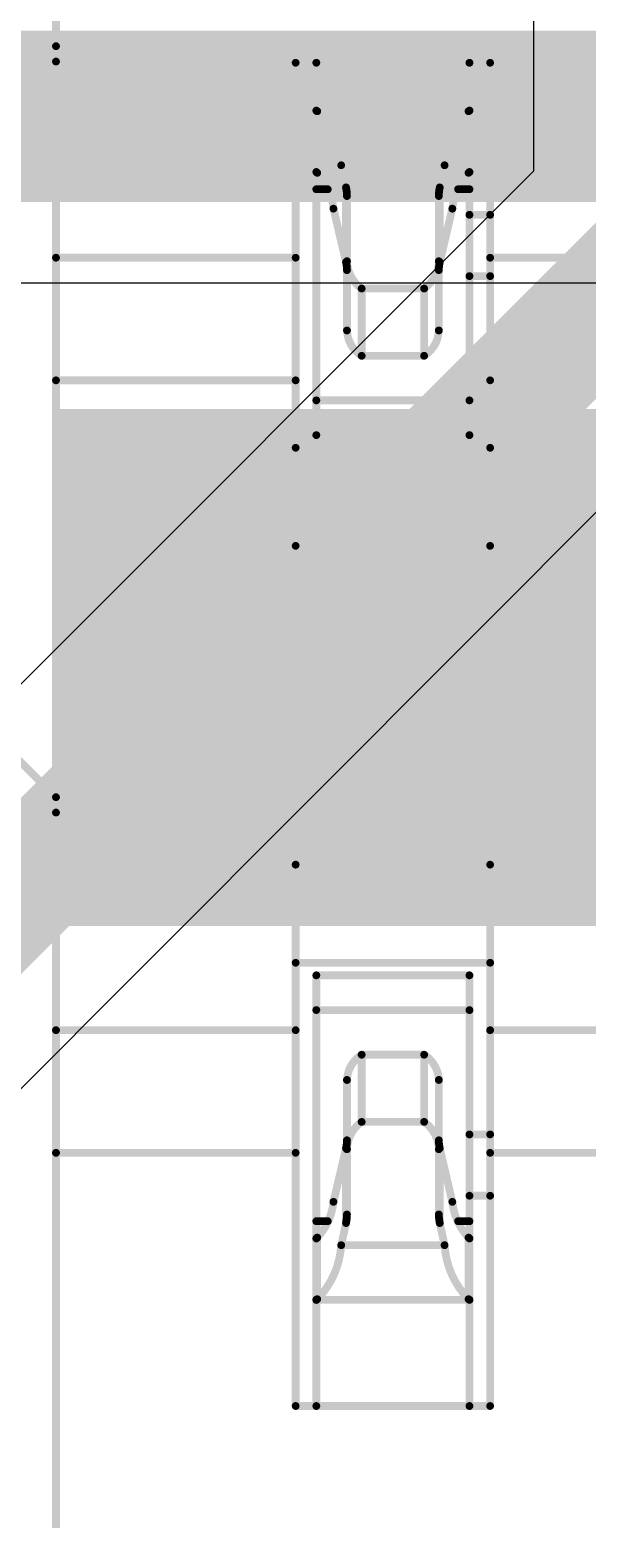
# Model space of a CAD drawing. Header units: inches. Extents: x -6 to 5433, y -4 to 5447.
# Drawn here: x 5.447 to 6.357, y 27.467 to 29.897 of the extents above; entities that cross this region are included whole.
import ezdxf

# ---------------------------------------------------------------- set-up
doc = ezdxf.new("R2010")
doc.units = ezdxf.units.IN
for name, color, linetype in [('Bottom Layer', 5, 'Continuous'), ('Mechanical 4', 56, 'Continuous'), ('Power', 76, 'Continuous'), ('Top Layer', 1, 'Continuous'), ('Top Paste', 8, 'Continuous'), ('Top Solder', 216, 'Continuous')]:
    doc.layers.add(name, color=color, linetype=linetype)

msp = doc.modelspace()

# ---------------------------------------------------------------- hatches: boundary and pattern name
at = {"layer": 'Top Layer'}
msp.add_hatch(color=1, dxfattribs=at).paths.add_polyline_path([(8.1356, 28.5367), (5.5956, 28.5367), (5.5956, 29.1767), (8.1356, 29.1767)])
at = {"layer": 'Top Paste'}
msp.add_hatch(color=8, dxfattribs=at).paths.add_polyline_path([(8.1356, 28.5367), (5.5956, 28.5367), (5.5956, 29.1767), (8.1356, 29.1767)])
at = {"layer": 'Top Solder'}
msp.add_hatch(color=216, dxfattribs=at).paths.add_polyline_path([(8.2372, 28.4351), (5.494, 28.4351), (5.494, 29.2783), (8.2372, 29.2783)])

# ---------------------------------------------------------------- linework, layer by layer
at = {"layer": 'Bottom Layer'}
msp.add_line((4.825, 29.4837), (14.1753, 29.4837), dxfattribs=at)
msp.add_lwpolyline([(4.5545, 29.7556, 0.2794, 0.2794, 0), (14.288, 29.7556, 0.2794, 0.2794, 0)], format="xyseb", dxfattribs=at)
at = {"layer": 'Mechanical 4'}
for points in [[(5.4899, 28.0649, 0.0127, 0.0127, 0), (5.4899, 30.6699, 0.0127, 0.0127, 0)], [(4.5999, 29.8699, 0.0127, 0.0127, 0), (5.4899, 29.8699, 0.0127, 0.0127, 0)], [(5.1793, 29.5343, 0.0127, 0.0127, 0), (5.4899, 29.8449, 0.0127, 0.0127, 0)], [(5.8812, 29.8429, 0.0127, 0.0127, 0), (6.1987, 29.8429, 0.0127, 0.0127, 0)], [(5.8812, 29.0549, 0.0127, 0.0127, 0), (5.8812, 29.8429, 0.0127, 0.0127, 0)], [(5.9149, 29.2355, 0.0127, 0.0127, 0), (5.9149, 29.8429, 0.0127, 0.0127, 0)], [(6.1649, 29.2355, 0.0127, 0.0127, 0), (6.1649, 29.8429, 0.0127, 0.0127, 0)], [(6.1987, 29.0549, 0.0127, 0.0127, 0), (6.1987, 29.8429, 0.0127, 0.0127, 0)], [(5.9149, 29.7649, 0.0127, 0.0127, 0), (6.1649, 29.7649, 0.0127, 0.0127, 0)], [(5.915, 29.7646, 0.0127, 0.0127, -0.032605), (5.9149, 29.7647, 0.0127, 0.0127, 0)], [(5.9151, 29.7645, 0.0127, 0.0127, -0.028288), (5.915, 29.7646, 0.0127, 0.0127, 0)], [(5.9152, 29.7645, 0.0127, 0.0127, -0.026751), (5.9151, 29.7645, 0.0127, 0.0127, 0)], [(5.9153, 29.7644, 0.0127, 0.0127, -0.021994), (5.9152, 29.7645, 0.0127, 0.0127, 0)], [(5.9155, 29.7643, 0.0127, 0.0127, -0.016687), (5.9153, 29.7644, 0.0127, 0.0127, 0)], [(5.9157, 29.7642, 0.0127, 0.0127, -0.009376), (5.9155, 29.7643, 0.0127, 0.0127, 0)], [(5.9159, 29.7641, 0.0127, 0.0127, -0.005205), (5.9157, 29.7642, 0.0127, 0.0127, 0)], [(5.9159, 29.7641, 0.0127, 0.0127, 0), (5.9162, 29.7639, 0.0127, 0.0127, 0)], [(5.9162, 29.7639, 0.0127, 0.0127, 0), (5.9164, 29.7638, 0.0127, 0.0127, 0)], [(5.9164, 29.6634, 0.0127, 0.0127, 0), (5.9164, 29.7638, 0.0127, 0.0127, 0)], [(5.9164, 29.7638, 0.0127, 0.0127, -0.179894), (5.9555, 29.6757, 0.0127, 0.0127, 0)], [(6.1243, 29.6757, 0.0127, 0.0127, -0.179894), (6.1634, 29.7638, 0.0127, 0.0127, 0)], [(6.1634, 29.7638, 0.0127, 0.0127, 0), (6.1639, 29.7641, 0.0127, 0.0127, 0)], [(6.1634, 29.6634, 0.0127, 0.0127, 0), (6.1634, 29.7638, 0.0127, 0.0127, 0)], [(6.1639, 29.7641, 0.0127, 0.0127, 0), (6.1641, 29.7642, 0.0127, 0.0127, 0)], [(6.1643, 29.7643, 0.0127, 0.0127, -0.00707), (6.1641, 29.7642, 0.0127, 0.0127, 0)], [(6.1645, 29.7644, 0.0127, 0.0127, -0.012209), (6.1643, 29.7643, 0.0127, 0.0127, 0)], [(6.1647, 29.7645, 0.0127, 0.0127, -0.02262), (6.1645, 29.7644, 0.0127, 0.0127, 0)], [(6.1648, 29.7645, 0.0127, 0.0127, -0.031881), (6.1647, 29.7645, 0.0127, 0.0127, 0)], [(6.1648, 29.7646, 0.0127, 0.0127, -0.037446), (6.1648, 29.7645, 0.0127, 0.0127, 0)], [(6.1649, 29.7647, 0.0127, 0.0127, -0.013234), (6.1649, 29.7647, 0.0127, 0.0127, 0)], [(6.1649, 29.7647, 0.0127, 0.0127, -0.032689), (6.1648, 29.7646, 0.0127, 0.0127, 0)], [(5.915, 29.6645, 0.0127, 0.0127, -0.028597), (5.9149, 29.6647, 0.0127, 0.0127, 0)], [(5.9152, 29.6643, 0.0127, 0.0127, -0.054321), (5.915, 29.6645, 0.0127, 0.0127, 0)], [(5.9153, 29.6642, 0.0127, 0.0127, -0.023386), (5.9152, 29.6643, 0.0127, 0.0127, 0)], [(5.9155, 29.6641, 0.0127, 0.0127, -0.018562), (5.9153, 29.6642, 0.0127, 0.0127, 0)], [(5.9157, 29.6639, 0.0127, 0.0127, -0.010737), (5.9155, 29.6641, 0.0127, 0.0127, 0)], [(5.9159, 29.6638, 0.0127, 0.0127, -0.006055), (5.9157, 29.6639, 0.0127, 0.0127, 0)], [(5.9159, 29.6638, 0.0127, 0.0127, 0), (5.9162, 29.6636, 0.0127, 0.0127, 0)], [(5.9162, 29.6636, 0.0127, 0.0127, 0), (5.9164, 29.6634, 0.0127, 0.0127, 0)], [(5.9164, 29.6634, 0.0127, 0.0127, -0.162591), (5.9429, 29.6049, 0.0127, 0.0127, 0)], [(5.9555, 29.6757, 0.0127, 0.0127, 0), (6.1243, 29.6757, 0.0127, 0.0127, 0)], [(5.9555, 29.6757, 0.0127, 0.0127, 0), (5.9634, 29.6396, 0.0127, 0.0127, 0)], [(6.1164, 29.6396, 0.0127, 0.0127, 0), (6.1243, 29.6757, 0.0127, 0.0127, 0)], [(6.1369, 29.6049, 0.0127, 0.0127, -0.162591), (6.1634, 29.6634, 0.0127, 0.0127, 0)], [(6.1634, 29.6634, 0.0127, 0.0127, 0), (6.1639, 29.6638, 0.0127, 0.0127, 0)], [(6.1641, 29.6639, 0.0127, 0.0127, -0.004821), (6.1639, 29.6638, 0.0127, 0.0127, 0)], [(6.1643, 29.664, 0.0127, 0.0127, -0.00812), (6.1641, 29.6639, 0.0127, 0.0127, 0)], [(6.1645, 29.6642, 0.0127, 0.0127, -0.013729), (6.1643, 29.664, 0.0127, 0.0127, 0)], [(6.1647, 29.6643, 0.0127, 0.0127, -0.024462), (6.1645, 29.6642, 0.0127, 0.0127, 0)], [(6.1648, 29.6644, 0.0127, 0.0127, -0.032319), (6.1647, 29.6643, 0.0127, 0.0127, 0)], [(6.1648, 29.6645, 0.0127, 0.0127, -0.035041), (6.1648, 29.6644, 0.0127, 0.0127, 0)], [(6.1649, 29.6647, 0.0127, 0.0127, -0.011022), (6.1649, 29.6646, 0.0127, 0.0127, 0)], [(6.1649, 29.6646, 0.0127, 0.0127, -0.028404), (6.1648, 29.6645, 0.0127, 0.0127, 0)], [(5.9149, 29.6366, 0.0127, 0.0127, 0), (5.9336, 29.6366, 0.0127, 0.0127, 0)], [(5.9634, 29.5177, 0.0127, 0.0127, 0), (5.9634, 29.6396, 0.0127, 0.0127, 0)], [(5.9634, 29.6396, 0.0127, 0.0127, -0.053658), (5.9649, 29.6255, 0.0127, 0.0127, 0)], [(6.1149, 29.6255, 0.0127, 0.0127, -0.053658), (6.1164, 29.6396, 0.0127, 0.0127, 0)], [(6.1164, 29.5177, 0.0127, 0.0127, 0), (6.1164, 29.6396, 0.0127, 0.0127, 0)], [(6.1462, 29.6366, 0.0127, 0.0127, 0), (6.1649, 29.6366, 0.0127, 0.0127, 0)], [(5.9649, 29.4062, 0.0127, 0.0127, 0), (5.9649, 29.6255, 0.0127, 0.0127, 0)], [(6.1149, 29.4062, 0.0127, 0.0127, 0), (6.1149, 29.6255, 0.0127, 0.0127, 0)], [(5.9429, 29.6049, 0.0127, 0.0127, 0), (5.9634, 29.5177, 0.0127, 0.0127, 0)], [(6.1164, 29.5177, 0.0127, 0.0127, 0), (6.1369, 29.6049, 0.0127, 0.0127, 0)], [(6.1649, 29.5949, 0.0127, 0.0127, 0), (6.1987, 29.5949, 0.0127, 0.0127, 0)], [(5.4899, 29.5249, 0.0127, 0.0127, 0), (5.8812, 29.5249, 0.0127, 0.0127, 0)], [(5.9634, 29.5177, 0.0127, 0.0127, -0.057864), (5.9649, 29.5046, 0.0127, 0.0127, 0)], [(5.9889, 29.4746, 0.0127, 0.0127, -0.23748), (5.9649, 29.5192, 0.0127, 0.0127, 0)], [(6.1149, 29.5192, 0.0127, 0.0127, -0.23748), (6.0909, 29.4746, 0.0127, 0.0127, 0)], [(6.1149, 29.5046, 0.0127, 0.0127, -0.057864), (6.1164, 29.5177, 0.0127, 0.0127, 0)], [(6.1987, 29.5249, 0.0127, 0.0127, 0), (6.5162, 29.5249, 0.0127, 0.0127, 0)], [(6.1649, 29.4949, 0.0127, 0.0127, 0), (6.1987, 29.4949, 0.0127, 0.0127, 0)], [(5.9889, 29.4746, 0.0127, 0.0127, 0), (6.0909, 29.4746, 0.0127, 0.0127, 0)], [(5.9889, 29.3649, 0.0127, 0.0127, 0), (5.9889, 29.4746, 0.0127, 0.0127, 0)], [(6.0909, 29.3649, 0.0127, 0.0127, 0), (6.0909, 29.4746, 0.0127, 0.0127, 0)], [(5.9889, 29.3649, 0.0127, 0.0127, -0.247377), (5.9649, 29.4062, 0.0127, 0.0127, 0)], [(6.1149, 29.4062, 0.0127, 0.0127, -0.247377), (6.0909, 29.3649, 0.0127, 0.0127, 0)], [(5.9889, 29.3649, 0.0127, 0.0127, 0), (6.0909, 29.3649, 0.0127, 0.0127, 0)], [(5.4899, 29.3249, 0.0127, 0.0127, 0), (5.8812, 29.3249, 0.0127, 0.0127, 0)], [(6.1987, 29.3249, 0.0127, 0.0127, 0), (6.5162, 29.3249, 0.0127, 0.0127, 0)], [(5.9149, 29.2922, 0.0127, 0.0127, 0), (6.1649, 29.2922, 0.0127, 0.0127, 0)], [(5.9149, 29.2355, 0.0127, 0.0127, 0), (6.1649, 29.2355, 0.0127, 0.0127, 0)], [(5.8812, 29.2149, 0.0127, 0.0127, 0), (6.1987, 29.2149, 0.0127, 0.0127, 0)], [(5.8812, 29.0549, 0.0127, 0.0127, 0), (6.1987, 29.0549, 0.0127, 0.0127, 0)], [(5.1793, 28.9556, 0.0127, 0.0127, 0), (5.4899, 28.6449, 0.0127, 0.0127, 0)], [(3.9249, 28.6199, 0.0127, 0.0127, 0), (5.4899, 28.6199, 0.0127, 0.0127, 0)], [(5.8812, 28.5349, 0.0127, 0.0127, 0), (6.1987, 28.5349, 0.0127, 0.0127, 0)], [(5.8812, 28.0649, 0.0127, 0.0127, 0), (5.8812, 28.5349, 0.0127, 0.0127, 0)], [(6.1987, 28.0649, 0.0127, 0.0127, 0), (6.1987, 28.5349, 0.0127, 0.0127, 0)], [(5.8812, 28.3749, 0.0127, 0.0127, 0), (6.1987, 28.3749, 0.0127, 0.0127, 0)], [(5.9149, 28.3544, 0.0127, 0.0127, 0), (6.1649, 28.3544, 0.0127, 0.0127, 0)], [(5.9149, 27.6519, 0.0127, 0.0127, 0), (5.9149, 28.3544, 0.0127, 0.0127, 0)], [(6.1649, 27.6519, 0.0127, 0.0127, 0), (6.1649, 28.3544, 0.0127, 0.0127, 0)], [(5.9149, 28.2977, 0.0127, 0.0127, 0), (6.1649, 28.2977, 0.0127, 0.0127, 0)], [(5.4899, 28.2649, 0.0127, 0.0127, 0), (5.8812, 28.2649, 0.0127, 0.0127, 0)], [(6.1987, 28.2649, 0.0127, 0.0127, 0), (6.5162, 28.2649, 0.0127, 0.0127, 0)], [(5.9649, 28.1837, 0.0127, 0.0127, -0.247377), (5.9889, 28.2249, 0.0127, 0.0127, 0)], [(5.9889, 28.2249, 0.0127, 0.0127, 0), (6.0909, 28.2249, 0.0127, 0.0127, 0)], [(5.9889, 28.1153, 0.0127, 0.0127, 0), (5.9889, 28.2249, 0.0127, 0.0127, 0)], [(6.0909, 28.1153, 0.0127, 0.0127, 0), (6.0909, 28.2249, 0.0127, 0.0127, 0)], [(6.0909, 28.2249, 0.0127, 0.0127, -0.247377), (6.1149, 28.1837, 0.0127, 0.0127, 0)], [(5.9649, 27.9643, 0.0127, 0.0127, 0), (5.9649, 28.1837, 0.0127, 0.0127, 0)], [(6.1149, 27.9643, 0.0127, 0.0127, 0), (6.1149, 28.1837, 0.0127, 0.0127, 0)], [(5.9649, 28.0707, 0.0127, 0.0127, -0.23748), (5.9889, 28.1153, 0.0127, 0.0127, 0)], [(5.9889, 28.1153, 0.0127, 0.0127, 0), (6.0909, 28.1153, 0.0127, 0.0127, 0)], [(6.0909, 28.1153, 0.0127, 0.0127, -0.23748), (6.1149, 28.0707, 0.0127, 0.0127, 0)], [(5.9649, 28.0853, 0.0127, 0.0127, -0.057864), (5.9634, 28.0722, 0.0127, 0.0127, 0)], [(6.1164, 28.0722, 0.0127, 0.0127, -0.057864), (6.1149, 28.0853, 0.0127, 0.0127, 0)], [(6.1649, 28.0949, 0.0127, 0.0127, 0), (6.1987, 28.0949, 0.0127, 0.0127, 0)], [(5.4899, 28.0649, 0.0127, 0.0127, 0), (5.8812, 28.0649, 0.0127, 0.0127, 0)], [(5.4899, 26.9199, 0.0127, 0.0127, 0), (5.4899, 28.0649, 0.0127, 0.0127, 0)], [(5.8812, 27.6519, 0.0127, 0.0127, 0), (5.8812, 28.0649, 0.0127, 0.0127, 0)], [(5.9429, 27.9849, 0.0127, 0.0127, 0), (5.9634, 28.0722, 0.0127, 0.0127, 0)], [(5.9634, 27.9503, 0.0127, 0.0127, 0), (5.9634, 28.0722, 0.0127, 0.0127, 0)], [(6.1164, 28.0722, 0.0127, 0.0127, 0), (6.1369, 27.9849, 0.0127, 0.0127, 0)], [(6.1164, 27.9503, 0.0127, 0.0127, 0), (6.1164, 28.0722, 0.0127, 0.0127, 0)], [(6.1987, 28.0649, 0.0127, 0.0127, 0), (6.5162, 28.0649, 0.0127, 0.0127, 0)], [(6.1987, 27.6519, 0.0127, 0.0127, 0), (6.1987, 28.0649, 0.0127, 0.0127, 0)], [(5.9429, 27.9849, 0.0127, 0.0127, -0.162591), (5.9164, 27.9265, 0.0127, 0.0127, 0)], [(6.1634, 27.9265, 0.0127, 0.0127, -0.162591), (6.1369, 27.9849, 0.0127, 0.0127, 0)], [(6.1649, 27.9949, 0.0127, 0.0127, 0), (6.1987, 27.9949, 0.0127, 0.0127, 0)], [(5.9649, 27.9643, 0.0127, 0.0127, -0.053658), (5.9634, 27.9503, 0.0127, 0.0127, 0)], [(6.1164, 27.9503, 0.0127, 0.0127, -0.053658), (6.1149, 27.9643, 0.0127, 0.0127, 0)], [(5.9149, 27.9533, 0.0127, 0.0127, 0), (5.9336, 27.9533, 0.0127, 0.0127, 0)], [(5.9555, 27.9142, 0.0127, 0.0127, 0), (5.9634, 27.9503, 0.0127, 0.0127, 0)], [(6.1164, 27.9503, 0.0127, 0.0127, 0), (6.1243, 27.9142, 0.0127, 0.0127, 0)], [(6.1462, 27.9533, 0.0127, 0.0127, 0), (6.1649, 27.9533, 0.0127, 0.0127, 0)], [(5.915, 27.9254, 0.0127, 0.0127, -0.035041), (5.9151, 27.9255, 0.0127, 0.0127, 0)], [(5.9149, 27.9253, 0.0127, 0.0127, -0.028404), (5.915, 27.9254, 0.0127, 0.0127, 0)], [(5.9149, 27.9252, 0.0127, 0.0127, -0.011022), (5.9149, 27.9253, 0.0127, 0.0127, 0)], [(5.9151, 27.9255, 0.0127, 0.0127, -0.032319), (5.9152, 27.9256, 0.0127, 0.0127, 0)], [(5.9152, 27.9256, 0.0127, 0.0127, -0.024462), (5.9153, 27.9257, 0.0127, 0.0127, 0)], [(5.9153, 27.9257, 0.0127, 0.0127, -0.013729), (5.9155, 27.9258, 0.0127, 0.0127, 0)], [(5.9155, 27.9258, 0.0127, 0.0127, -0.00812), (5.9157, 27.926, 0.0127, 0.0127, 0)], [(5.9157, 27.926, 0.0127, 0.0127, -0.004821), (5.9159, 27.9261, 0.0127, 0.0127, 0)], [(5.9159, 27.9261, 0.0127, 0.0127, 0), (5.9164, 27.9265, 0.0127, 0.0127, 0)], [(5.9164, 27.8261, 0.0127, 0.0127, 0), (5.9164, 27.9265, 0.0127, 0.0127, 0)], [(5.9555, 27.9142, 0.0127, 0.0127, -0.179894), (5.9164, 27.8261, 0.0127, 0.0127, 0)], [(5.9555, 27.9142, 0.0127, 0.0127, 0), (6.1243, 27.9142, 0.0127, 0.0127, 0)], [(6.1634, 27.8261, 0.0127, 0.0127, -0.179894), (6.1243, 27.9142, 0.0127, 0.0127, 0)], [(6.1634, 27.9265, 0.0127, 0.0127, 0), (6.1637, 27.9263, 0.0127, 0.0127, 0)], [(6.1634, 27.8261, 0.0127, 0.0127, 0), (6.1634, 27.9265, 0.0127, 0.0127, 0)], [(6.1637, 27.9263, 0.0127, 0.0127, 0), (6.1639, 27.9261, 0.0127, 0.0127, 0)], [(6.1639, 27.9261, 0.0127, 0.0127, -0.006055), (6.1641, 27.926, 0.0127, 0.0127, 0)], [(6.1642, 27.926, 0.0127, 0.0127, -0.010737), (6.1644, 27.9258, 0.0127, 0.0127, 0)], [(6.1644, 27.9258, 0.0127, 0.0127, -0.018562), (6.1645, 27.9257, 0.0127, 0.0127, 0)], [(6.1645, 27.9257, 0.0127, 0.0127, -0.023386), (6.1646, 27.9256, 0.0127, 0.0127, 0)], [(6.1646, 27.9256, 0.0127, 0.0127, -0.054321), (6.1648, 27.9254, 0.0127, 0.0127, 0)], [(6.1648, 27.9254, 0.0127, 0.0127, -0.028597), (6.1649, 27.9252, 0.0127, 0.0127, 0)], [(5.915, 27.8253, 0.0127, 0.0127, -0.037446), (5.9151, 27.8253, 0.0127, 0.0127, 0)], [(5.9149, 27.8252, 0.0127, 0.0127, -0.032689), (5.915, 27.8253, 0.0127, 0.0127, 0)], [(5.9149, 27.8251, 0.0127, 0.0127, -0.013234), (5.9149, 27.8252, 0.0127, 0.0127, 0)], [(5.9149, 27.8249, 0.0127, 0.0127, 0), (6.1649, 27.8249, 0.0127, 0.0127, 0)], [(5.9151, 27.8253, 0.0127, 0.0127, -0.031881), (5.9152, 27.8254, 0.0127, 0.0127, 0)], [(5.9151, 27.8254, 0.0127, 0.0127, -0.02262), (5.9153, 27.8255, 0.0127, 0.0127, 0)], [(5.9153, 27.8255, 0.0127, 0.0127, -0.012209), (5.9155, 27.8256, 0.0127, 0.0127, 0)], [(5.9155, 27.8256, 0.0127, 0.0127, -0.00707), (5.9157, 27.8257, 0.0127, 0.0127, 0)], [(5.9157, 27.8257, 0.0127, 0.0127, 0), (5.9159, 27.8258, 0.0127, 0.0127, 0)], [(5.9159, 27.8258, 0.0127, 0.0127, 0), (5.9164, 27.8261, 0.0127, 0.0127, 0)], [(6.1634, 27.8261, 0.0127, 0.0127, 0), (6.1637, 27.826, 0.0127, 0.0127, 0)], [(6.1637, 27.826, 0.0127, 0.0127, 0), (6.1639, 27.8258, 0.0127, 0.0127, 0)], [(6.1639, 27.8258, 0.0127, 0.0127, -0.005205), (6.1642, 27.8257, 0.0127, 0.0127, 0)], [(6.1641, 27.8257, 0.0127, 0.0127, -0.009376), (6.1644, 27.8256, 0.0127, 0.0127, 0)], [(6.1644, 27.8256, 0.0127, 0.0127, -0.016687), (6.1645, 27.8255, 0.0127, 0.0127, 0)], [(6.1645, 27.8255, 0.0127, 0.0127, -0.021994), (6.1646, 27.8254, 0.0127, 0.0127, 0)], [(6.1646, 27.8254, 0.0127, 0.0127, -0.026751), (6.1647, 27.8254, 0.0127, 0.0127, 0)], [(6.1647, 27.8254, 0.0127, 0.0127, -0.028288), (6.1648, 27.8253, 0.0127, 0.0127, 0)], [(6.1648, 27.8253, 0.0127, 0.0127, -0.032605), (6.1649, 27.8251, 0.0127, 0.0127, 0)], [(5.8812, 27.6519, 0.0127, 0.0127, 0), (6.1987, 27.6519, 0.0127, 0.0127, 0)]]:
    msp.add_lwpolyline(points, format="xyseb", dxfattribs=at)
for points in [[(5.4867, 29.8699, 0.00635, 0.00635, 1), (5.4931, 29.8699, 0.00635, 0.00635, 1)], [(5.4867, 29.8449, 0.00635, 0.00635, 1), (5.4931, 29.8449, 0.00635, 0.00635, 1)], [(5.878, 29.8429, 0.00635, 0.00635, 1), (5.8843, 29.8429, 0.00635, 0.00635, 1)], [(5.878, 29.8429, 0.00635, 0.00635, 1), (5.8843, 29.8429, 0.00635, 0.00635, 1)], [(5.9117, 29.8429, 0.00635, 0.00635, 1), (5.9181, 29.8429, 0.00635, 0.00635, 1)], [(6.1617, 29.8429, 0.00635, 0.00635, 1), (6.1681, 29.8429, 0.00635, 0.00635, 1)], [(6.1955, 29.8429, 0.00635, 0.00635, 1), (6.2018, 29.8429, 0.00635, 0.00635, 1)], [(6.1955, 29.8429, 0.00635, 0.00635, 1), (6.2018, 29.8429, 0.00635, 0.00635, 1)], [(5.9117, 29.7649, 0.00635, 0.00635, 1), (5.9181, 29.7649, 0.00635, 0.00635, 1)], [(5.9117, 29.7647, 0.00635, 0.00635, 1), (5.9181, 29.7647, 0.00635, 0.00635, 1)], [(5.9118, 29.7646, 0.00635, 0.00635, 1), (5.9182, 29.7646, 0.00635, 0.00635, 1)], [(5.9118, 29.7646, 0.00635, 0.00635, 1), (5.9182, 29.7646, 0.00635, 0.00635, 1)], [(5.9119, 29.7645, 0.00635, 0.00635, 1), (5.9182, 29.7645, 0.00635, 0.00635, 1)], [(5.9119, 29.7645, 0.00635, 0.00635, 1), (5.9182, 29.7645, 0.00635, 0.00635, 1)], [(5.912, 29.7645, 0.00635, 0.00635, 1), (5.9183, 29.7645, 0.00635, 0.00635, 1)], [(5.912, 29.7645, 0.00635, 0.00635, 1), (5.9183, 29.7645, 0.00635, 0.00635, 1)], [(5.9121, 29.7644, 0.00635, 0.00635, 1), (5.9185, 29.7644, 0.00635, 0.00635, 1)], [(5.9121, 29.7644, 0.00635, 0.00635, 1), (5.9185, 29.7644, 0.00635, 0.00635, 1)], [(5.9123, 29.7643, 0.00635, 0.00635, 1), (5.9186, 29.7643, 0.00635, 0.00635, 1)], [(5.9123, 29.7643, 0.00635, 0.00635, 1), (5.9186, 29.7643, 0.00635, 0.00635, 1)], [(5.9125, 29.7642, 0.00635, 0.00635, 1), (5.9188, 29.7642, 0.00635, 0.00635, 1)], [(5.9125, 29.7642, 0.00635, 0.00635, 1), (5.9188, 29.7642, 0.00635, 0.00635, 1)], [(5.9127, 29.7641, 0.00635, 0.00635, 1), (5.9191, 29.7641, 0.00635, 0.00635, 1)], [(5.9127, 29.7641, 0.00635, 0.00635, 1), (5.9191, 29.7641, 0.00635, 0.00635, 1)], [(5.913, 29.7639, 0.00635, 0.00635, 1), (5.9193, 29.7639, 0.00635, 0.00635, 1)], [(5.913, 29.7639, 0.00635, 0.00635, 1), (5.9193, 29.7639, 0.00635, 0.00635, 1)], [(5.9132, 29.7638, 0.00635, 0.00635, 1), (5.9196, 29.7638, 0.00635, 0.00635, 1)], [(5.9132, 29.7638, 0.00635, 0.00635, 1), (5.9196, 29.7638, 0.00635, 0.00635, 1)], [(5.9132, 29.7638, 0.00635, 0.00635, 1), (5.9196, 29.7638, 0.00635, 0.00635, 1)], [(6.1602, 29.7638, 0.00635, 0.00635, 1), (6.1666, 29.7638, 0.00635, 0.00635, 1)], [(6.1602, 29.7638, 0.00635, 0.00635, 1), (6.1666, 29.7638, 0.00635, 0.00635, 1)], [(6.1602, 29.7638, 0.00635, 0.00635, 1), (6.1666, 29.7638, 0.00635, 0.00635, 1)], [(6.1607, 29.7641, 0.00635, 0.00635, 1), (6.1671, 29.7641, 0.00635, 0.00635, 1)], [(6.1607, 29.7641, 0.00635, 0.00635, 1), (6.1671, 29.7641, 0.00635, 0.00635, 1)], [(6.161, 29.7642, 0.00635, 0.00635, 1), (6.1673, 29.7642, 0.00635, 0.00635, 1)], [(6.161, 29.7642, 0.00635, 0.00635, 1), (6.1673, 29.7642, 0.00635, 0.00635, 1)], [(6.1612, 29.7643, 0.00635, 0.00635, 1), (6.1675, 29.7643, 0.00635, 0.00635, 1)], [(6.1612, 29.7643, 0.00635, 0.00635, 1), (6.1675, 29.7643, 0.00635, 0.00635, 1)], [(6.1613, 29.7644, 0.00635, 0.00635, 1), (6.1677, 29.7644, 0.00635, 0.00635, 1)], [(6.1613, 29.7644, 0.00635, 0.00635, 1), (6.1677, 29.7644, 0.00635, 0.00635, 1)], [(6.1615, 29.7645, 0.00635, 0.00635, 1), (6.1678, 29.7645, 0.00635, 0.00635, 1)], [(6.1615, 29.7645, 0.00635, 0.00635, 1), (6.1678, 29.7645, 0.00635, 0.00635, 1)], [(6.1616, 29.7645, 0.00635, 0.00635, 1), (6.1679, 29.7645, 0.00635, 0.00635, 1)], [(6.1616, 29.7645, 0.00635, 0.00635, 1), (6.1679, 29.7645, 0.00635, 0.00635, 1)], [(6.1617, 29.7647, 0.00635, 0.00635, 1), (6.168, 29.7647, 0.00635, 0.00635, 1)], [(6.1617, 29.7647, 0.00635, 0.00635, 1), (6.168, 29.7647, 0.00635, 0.00635, 1)], [(6.1616, 29.7646, 0.00635, 0.00635, 1), (6.168, 29.7646, 0.00635, 0.00635, 1)], [(6.1616, 29.7646, 0.00635, 0.00635, 1), (6.168, 29.7646, 0.00635, 0.00635, 1)], [(6.1617, 29.7649, 0.00635, 0.00635, 1), (6.1681, 29.7649, 0.00635, 0.00635, 1)], [(6.1617, 29.7647, 0.00635, 0.00635, 1), (6.1681, 29.7647, 0.00635, 0.00635, 1)], [(5.9117, 29.6647, 0.00635, 0.00635, 1), (5.9181, 29.6647, 0.00635, 0.00635, 1)], [(5.9118, 29.6645, 0.00635, 0.00635, 1), (5.9182, 29.6645, 0.00635, 0.00635, 1)], [(5.9118, 29.6645, 0.00635, 0.00635, 1), (5.9182, 29.6645, 0.00635, 0.00635, 1)], [(5.912, 29.6643, 0.00635, 0.00635, 1), (5.9183, 29.6643, 0.00635, 0.00635, 1)], [(5.912, 29.6643, 0.00635, 0.00635, 1), (5.9183, 29.6643, 0.00635, 0.00635, 1)], [(5.9121, 29.6642, 0.00635, 0.00635, 1), (5.9185, 29.6642, 0.00635, 0.00635, 1)], [(5.9121, 29.6642, 0.00635, 0.00635, 1), (5.9185, 29.6642, 0.00635, 0.00635, 1)], [(5.9123, 29.6641, 0.00635, 0.00635, 1), (5.9186, 29.6641, 0.00635, 0.00635, 1)], [(5.9123, 29.6641, 0.00635, 0.00635, 1), (5.9186, 29.6641, 0.00635, 0.00635, 1)], [(5.9125, 29.6639, 0.00635, 0.00635, 1), (5.9188, 29.6639, 0.00635, 0.00635, 1)], [(5.9125, 29.6639, 0.00635, 0.00635, 1), (5.9188, 29.6639, 0.00635, 0.00635, 1)], [(5.9127, 29.6638, 0.00635, 0.00635, 1), (5.9191, 29.6638, 0.00635, 0.00635, 1)], [(5.9127, 29.6638, 0.00635, 0.00635, 1), (5.9191, 29.6638, 0.00635, 0.00635, 1)], [(5.913, 29.6636, 0.00635, 0.00635, 1), (5.9193, 29.6636, 0.00635, 0.00635, 1)], [(5.913, 29.6636, 0.00635, 0.00635, 1), (5.9193, 29.6636, 0.00635, 0.00635, 1)], [(5.9132, 29.6634, 0.00635, 0.00635, 1), (5.9196, 29.6634, 0.00635, 0.00635, 1)], [(5.9132, 29.6634, 0.00635, 0.00635, 1), (5.9196, 29.6634, 0.00635, 0.00635, 1)], [(5.9132, 29.6634, 0.00635, 0.00635, 1), (5.9196, 29.6634, 0.00635, 0.00635, 1)], [(5.9524, 29.6757, 0.00635, 0.00635, 1), (5.9587, 29.6757, 0.00635, 0.00635, 1)], [(5.9524, 29.6757, 0.00635, 0.00635, 1), (5.9587, 29.6757, 0.00635, 0.00635, 1)], [(5.9524, 29.6757, 0.00635, 0.00635, 1), (5.9587, 29.6757, 0.00635, 0.00635, 1)], [(6.1211, 29.6757, 0.00635, 0.00635, 1), (6.1275, 29.6757, 0.00635, 0.00635, 1)], [(6.1211, 29.6757, 0.00635, 0.00635, 1), (6.1275, 29.6757, 0.00635, 0.00635, 1)], [(6.1211, 29.6757, 0.00635, 0.00635, 1), (6.1275, 29.6757, 0.00635, 0.00635, 1)], [(6.1602, 29.6634, 0.00635, 0.00635, 1), (6.1666, 29.6634, 0.00635, 0.00635, 1)], [(6.1602, 29.6634, 0.00635, 0.00635, 1), (6.1666, 29.6634, 0.00635, 0.00635, 1)], [(6.1602, 29.6634, 0.00635, 0.00635, 1), (6.1666, 29.6634, 0.00635, 0.00635, 1)], [(6.1607, 29.6638, 0.00635, 0.00635, 1), (6.1671, 29.6638, 0.00635, 0.00635, 1)], [(6.1607, 29.6638, 0.00635, 0.00635, 1), (6.1671, 29.6638, 0.00635, 0.00635, 1)], [(6.161, 29.6639, 0.00635, 0.00635, 1), (6.1673, 29.6639, 0.00635, 0.00635, 1)], [(6.161, 29.6639, 0.00635, 0.00635, 1), (6.1673, 29.6639, 0.00635, 0.00635, 1)], [(6.1612, 29.664, 0.00635, 0.00635, 1), (6.1675, 29.664, 0.00635, 0.00635, 1)], [(6.1612, 29.664, 0.00635, 0.00635, 1), (6.1675, 29.664, 0.00635, 0.00635, 1)], [(6.1613, 29.6642, 0.00635, 0.00635, 1), (6.1677, 29.6642, 0.00635, 0.00635, 1)], [(6.1613, 29.6642, 0.00635, 0.00635, 1), (6.1677, 29.6642, 0.00635, 0.00635, 1)], [(6.1615, 29.6643, 0.00635, 0.00635, 1), (6.1678, 29.6643, 0.00635, 0.00635, 1)], [(6.1615, 29.6643, 0.00635, 0.00635, 1), (6.1678, 29.6643, 0.00635, 0.00635, 1)], [(6.1616, 29.6644, 0.00635, 0.00635, 1), (6.1679, 29.6644, 0.00635, 0.00635, 1)], [(6.1616, 29.6644, 0.00635, 0.00635, 1), (6.1679, 29.6644, 0.00635, 0.00635, 1)], [(6.1617, 29.6646, 0.00635, 0.00635, 1), (6.168, 29.6646, 0.00635, 0.00635, 1)], [(6.1617, 29.6646, 0.00635, 0.00635, 1), (6.168, 29.6646, 0.00635, 0.00635, 1)], [(6.1616, 29.6645, 0.00635, 0.00635, 1), (6.168, 29.6645, 0.00635, 0.00635, 1)], [(6.1616, 29.6645, 0.00635, 0.00635, 1), (6.168, 29.6645, 0.00635, 0.00635, 1)], [(6.1617, 29.6647, 0.00635, 0.00635, 1), (6.1681, 29.6647, 0.00635, 0.00635, 1)], [(5.9117, 29.6366, 0.00635, 0.00635, 1), (5.9181, 29.6366, 0.00635, 0.00635, 1)], [(5.9304, 29.6366, 0.00635, 0.00635, 1), (5.9367, 29.6366, 0.00635, 0.00635, 1)], [(5.9602, 29.6396, 0.00635, 0.00635, 1), (5.9666, 29.6396, 0.00635, 0.00635, 1)], [(5.9602, 29.6396, 0.00635, 0.00635, 1), (5.9666, 29.6396, 0.00635, 0.00635, 1)], [(5.9602, 29.6396, 0.00635, 0.00635, 1), (5.9666, 29.6396, 0.00635, 0.00635, 1)], [(6.1132, 29.6396, 0.00635, 0.00635, 1), (6.1196, 29.6396, 0.00635, 0.00635, 1)], [(6.1132, 29.6396, 0.00635, 0.00635, 1), (6.1196, 29.6396, 0.00635, 0.00635, 1)], [(6.1132, 29.6396, 0.00635, 0.00635, 1), (6.1196, 29.6396, 0.00635, 0.00635, 1)], [(6.1431, 29.6366, 0.00635, 0.00635, 1), (6.1494, 29.6366, 0.00635, 0.00635, 1)], [(6.1617, 29.6366, 0.00635, 0.00635, 1), (6.1681, 29.6366, 0.00635, 0.00635, 1)], [(5.9617, 29.6255, 0.00635, 0.00635, 1), (5.9681, 29.6255, 0.00635, 0.00635, 1)], [(5.9617, 29.6255, 0.00635, 0.00635, 1), (5.9681, 29.6255, 0.00635, 0.00635, 1)], [(6.1117, 29.6255, 0.00635, 0.00635, 1), (6.1181, 29.6255, 0.00635, 0.00635, 1)], [(6.1117, 29.6255, 0.00635, 0.00635, 1), (6.1181, 29.6255, 0.00635, 0.00635, 1)], [(5.9397, 29.6049, 0.00635, 0.00635, 1), (5.946, 29.6049, 0.00635, 0.00635, 1)], [(5.9397, 29.6049, 0.00635, 0.00635, 1), (5.946, 29.6049, 0.00635, 0.00635, 1)], [(6.1338, 29.6049, 0.00635, 0.00635, 1), (6.1401, 29.6049, 0.00635, 0.00635, 1)], [(6.1338, 29.6049, 0.00635, 0.00635, 1), (6.1401, 29.6049, 0.00635, 0.00635, 1)], [(6.1617, 29.5949, 0.00635, 0.00635, 1), (6.1681, 29.5949, 0.00635, 0.00635, 1)], [(6.1955, 29.5949, 0.00635, 0.00635, 1), (6.2018, 29.5949, 0.00635, 0.00635, 1)], [(5.4867, 29.5249, 0.00635, 0.00635, 1), (5.4931, 29.5249, 0.00635, 0.00635, 1)], [(5.878, 29.5249, 0.00635, 0.00635, 1), (5.8843, 29.5249, 0.00635, 0.00635, 1)], [(5.9602, 29.5177, 0.00635, 0.00635, 1), (5.9666, 29.5177, 0.00635, 0.00635, 1)], [(5.9602, 29.5177, 0.00635, 0.00635, 1), (5.9666, 29.5177, 0.00635, 0.00635, 1)], [(5.9602, 29.5177, 0.00635, 0.00635, 1), (5.9666, 29.5177, 0.00635, 0.00635, 1)], [(5.9617, 29.5192, 0.00635, 0.00635, 1), (5.9681, 29.5192, 0.00635, 0.00635, 1)], [(6.1117, 29.5192, 0.00635, 0.00635, 1), (6.1181, 29.5192, 0.00635, 0.00635, 1)], [(6.1132, 29.5177, 0.00635, 0.00635, 1), (6.1196, 29.5177, 0.00635, 0.00635, 1)], [(6.1132, 29.5177, 0.00635, 0.00635, 1), (6.1196, 29.5177, 0.00635, 0.00635, 1)], [(6.1132, 29.5177, 0.00635, 0.00635, 1), (6.1196, 29.5177, 0.00635, 0.00635, 1)], [(6.1955, 29.5249, 0.00635, 0.00635, 1), (6.2018, 29.5249, 0.00635, 0.00635, 1)], [(5.9617, 29.5046, 0.00635, 0.00635, 1), (5.9681, 29.5046, 0.00635, 0.00635, 1)], [(6.1117, 29.5046, 0.00635, 0.00635, 1), (6.1181, 29.5046, 0.00635, 0.00635, 1)], [(6.1617, 29.4949, 0.00635, 0.00635, 1), (6.1681, 29.4949, 0.00635, 0.00635, 1)], [(6.1955, 29.4949, 0.00635, 0.00635, 1), (6.2018, 29.4949, 0.00635, 0.00635, 1)], [(5.9857, 29.4746, 0.00635, 0.00635, 1), (5.9921, 29.4746, 0.00635, 0.00635, 1)], [(5.9857, 29.4746, 0.00635, 0.00635, 1), (5.9921, 29.4746, 0.00635, 0.00635, 1)], [(5.9857, 29.4746, 0.00635, 0.00635, 1), (5.9921, 29.4746, 0.00635, 0.00635, 1)], [(6.0877, 29.4746, 0.00635, 0.00635, 1), (6.0941, 29.4746, 0.00635, 0.00635, 1)], [(6.0877, 29.4746, 0.00635, 0.00635, 1), (6.0941, 29.4746, 0.00635, 0.00635, 1)], [(6.0877, 29.4746, 0.00635, 0.00635, 1), (6.0941, 29.4746, 0.00635, 0.00635, 1)], [(5.9617, 29.4062, 0.00635, 0.00635, 1), (5.9681, 29.4062, 0.00635, 0.00635, 1)], [(5.9617, 29.4062, 0.00635, 0.00635, 1), (5.9681, 29.4062, 0.00635, 0.00635, 1)], [(6.1117, 29.4062, 0.00635, 0.00635, 1), (6.1181, 29.4062, 0.00635, 0.00635, 1)], [(6.1117, 29.4062, 0.00635, 0.00635, 1), (6.1181, 29.4062, 0.00635, 0.00635, 1)], [(5.9857, 29.3649, 0.00635, 0.00635, 1), (5.9921, 29.3649, 0.00635, 0.00635, 1)], [(5.9857, 29.3649, 0.00635, 0.00635, 1), (5.9921, 29.3649, 0.00635, 0.00635, 1)], [(5.9857, 29.3649, 0.00635, 0.00635, 1), (5.9921, 29.3649, 0.00635, 0.00635, 1)], [(6.0877, 29.3649, 0.00635, 0.00635, 1), (6.0941, 29.3649, 0.00635, 0.00635, 1)], [(6.0877, 29.3649, 0.00635, 0.00635, 1), (6.0941, 29.3649, 0.00635, 0.00635, 1)], [(6.0877, 29.3649, 0.00635, 0.00635, 1), (6.0941, 29.3649, 0.00635, 0.00635, 1)], [(5.4867, 29.3249, 0.00635, 0.00635, 1), (5.4931, 29.3249, 0.00635, 0.00635, 1)], [(5.878, 29.3249, 0.00635, 0.00635, 1), (5.8843, 29.3249, 0.00635, 0.00635, 1)], [(6.1955, 29.3249, 0.00635, 0.00635, 1), (6.2018, 29.3249, 0.00635, 0.00635, 1)], [(5.9117, 29.2922, 0.00635, 0.00635, 1), (5.9181, 29.2922, 0.00635, 0.00635, 1)], [(6.1617, 29.2922, 0.00635, 0.00635, 1), (6.1681, 29.2922, 0.00635, 0.00635, 1)], [(5.9117, 29.2355, 0.00635, 0.00635, 1), (5.9181, 29.2355, 0.00635, 0.00635, 1)], [(5.9117, 29.2355, 0.00635, 0.00635, 1), (5.9181, 29.2355, 0.00635, 0.00635, 1)], [(6.1617, 29.2355, 0.00635, 0.00635, 1), (6.1681, 29.2355, 0.00635, 0.00635, 1)], [(6.1617, 29.2355, 0.00635, 0.00635, 1), (6.1681, 29.2355, 0.00635, 0.00635, 1)], [(5.878, 29.2149, 0.00635, 0.00635, 1), (5.8843, 29.2149, 0.00635, 0.00635, 1)], [(6.1955, 29.2149, 0.00635, 0.00635, 1), (6.2018, 29.2149, 0.00635, 0.00635, 1)], [(5.878, 29.0549, 0.00635, 0.00635, 1), (5.8843, 29.0549, 0.00635, 0.00635, 1)], [(5.878, 29.0549, 0.00635, 0.00635, 1), (5.8843, 29.0549, 0.00635, 0.00635, 1)], [(6.1955, 29.0549, 0.00635, 0.00635, 1), (6.2018, 29.0549, 0.00635, 0.00635, 1)], [(6.1955, 29.0549, 0.00635, 0.00635, 1), (6.2018, 29.0549, 0.00635, 0.00635, 1)], [(5.4867, 28.6449, 0.00635, 0.00635, 1), (5.4931, 28.6449, 0.00635, 0.00635, 1)], [(5.4867, 28.6199, 0.00635, 0.00635, 1), (5.4931, 28.6199, 0.00635, 0.00635, 1)], [(5.878, 28.5349, 0.00635, 0.00635, 1), (5.8843, 28.5349, 0.00635, 0.00635, 1)], [(5.878, 28.5349, 0.00635, 0.00635, 1), (5.8843, 28.5349, 0.00635, 0.00635, 1)], [(6.1955, 28.5349, 0.00635, 0.00635, 1), (6.2018, 28.5349, 0.00635, 0.00635, 1)], [(6.1955, 28.5349, 0.00635, 0.00635, 1), (6.2018, 28.5349, 0.00635, 0.00635, 1)], [(5.878, 28.3749, 0.00635, 0.00635, 1), (5.8843, 28.3749, 0.00635, 0.00635, 1)], [(6.1955, 28.3749, 0.00635, 0.00635, 1), (6.2018, 28.3749, 0.00635, 0.00635, 1)], [(5.9117, 28.3544, 0.00635, 0.00635, 1), (5.9181, 28.3544, 0.00635, 0.00635, 1)], [(5.9117, 28.3544, 0.00635, 0.00635, 1), (5.9181, 28.3544, 0.00635, 0.00635, 1)], [(6.1617, 28.3544, 0.00635, 0.00635, 1), (6.1681, 28.3544, 0.00635, 0.00635, 1)], [(6.1617, 28.3544, 0.00635, 0.00635, 1), (6.1681, 28.3544, 0.00635, 0.00635, 1)], [(5.9117, 28.2977, 0.00635, 0.00635, 1), (5.9181, 28.2977, 0.00635, 0.00635, 1)], [(6.1617, 28.2977, 0.00635, 0.00635, 1), (6.1681, 28.2977, 0.00635, 0.00635, 1)], [(5.4867, 28.2649, 0.00635, 0.00635, 1), (5.4931, 28.2649, 0.00635, 0.00635, 1)], [(5.878, 28.2649, 0.00635, 0.00635, 1), (5.8843, 28.2649, 0.00635, 0.00635, 1)], [(6.1955, 28.2649, 0.00635, 0.00635, 1), (6.2018, 28.2649, 0.00635, 0.00635, 1)], [(5.9857, 28.2249, 0.00635, 0.00635, 1), (5.9921, 28.2249, 0.00635, 0.00635, 1)], [(5.9857, 28.2249, 0.00635, 0.00635, 1), (5.9921, 28.2249, 0.00635, 0.00635, 1)], [(5.9857, 28.2249, 0.00635, 0.00635, 1), (5.9921, 28.2249, 0.00635, 0.00635, 1)], [(6.0877, 28.2249, 0.00635, 0.00635, 1), (6.0941, 28.2249, 0.00635, 0.00635, 1)], [(6.0877, 28.2249, 0.00635, 0.00635, 1), (6.0941, 28.2249, 0.00635, 0.00635, 1)], [(6.0877, 28.2249, 0.00635, 0.00635, 1), (6.0941, 28.2249, 0.00635, 0.00635, 1)], [(5.9617, 28.1837, 0.00635, 0.00635, 1), (5.9681, 28.1837, 0.00635, 0.00635, 1)], [(5.9617, 28.1837, 0.00635, 0.00635, 1), (5.9681, 28.1837, 0.00635, 0.00635, 1)], [(6.1117, 28.1837, 0.00635, 0.00635, 1), (6.1181, 28.1837, 0.00635, 0.00635, 1)], [(6.1117, 28.1837, 0.00635, 0.00635, 1), (6.1181, 28.1837, 0.00635, 0.00635, 1)], [(5.9857, 28.1153, 0.00635, 0.00635, 1), (5.9921, 28.1153, 0.00635, 0.00635, 1)], [(5.9857, 28.1153, 0.00635, 0.00635, 1), (5.9921, 28.1153, 0.00635, 0.00635, 1)], [(5.9857, 28.1153, 0.00635, 0.00635, 1), (5.9921, 28.1153, 0.00635, 0.00635, 1)], [(6.0877, 28.1153, 0.00635, 0.00635, 1), (6.0941, 28.1153, 0.00635, 0.00635, 1)], [(6.0877, 28.1153, 0.00635, 0.00635, 1), (6.0941, 28.1153, 0.00635, 0.00635, 1)], [(6.0877, 28.1153, 0.00635, 0.00635, 1), (6.0941, 28.1153, 0.00635, 0.00635, 1)], [(5.9617, 28.0853, 0.00635, 0.00635, 1), (5.9681, 28.0853, 0.00635, 0.00635, 1)], [(6.1117, 28.0853, 0.00635, 0.00635, 1), (6.1181, 28.0853, 0.00635, 0.00635, 1)], [(6.1617, 28.0949, 0.00635, 0.00635, 1), (6.1681, 28.0949, 0.00635, 0.00635, 1)], [(6.1955, 28.0949, 0.00635, 0.00635, 1), (6.2018, 28.0949, 0.00635, 0.00635, 1)], [(5.4867, 28.0649, 0.00635, 0.00635, 1), (5.4931, 28.0649, 0.00635, 0.00635, 1)], [(5.4867, 28.0649, 0.00635, 0.00635, 1), (5.4931, 28.0649, 0.00635, 0.00635, 1)], [(5.4867, 28.0649, 0.00635, 0.00635, 1), (5.4931, 28.0649, 0.00635, 0.00635, 1)], [(5.878, 28.0649, 0.00635, 0.00635, 1), (5.8843, 28.0649, 0.00635, 0.00635, 1)], [(5.878, 28.0649, 0.00635, 0.00635, 1), (5.8843, 28.0649, 0.00635, 0.00635, 1)], [(5.878, 28.0649, 0.00635, 0.00635, 1), (5.8843, 28.0649, 0.00635, 0.00635, 1)], [(5.9602, 28.0722, 0.00635, 0.00635, 1), (5.9666, 28.0722, 0.00635, 0.00635, 1)], [(5.9602, 28.0722, 0.00635, 0.00635, 1), (5.9666, 28.0722, 0.00635, 0.00635, 1)], [(5.9602, 28.0722, 0.00635, 0.00635, 1), (5.9666, 28.0722, 0.00635, 0.00635, 1)], [(5.9617, 28.0707, 0.00635, 0.00635, 1), (5.9681, 28.0707, 0.00635, 0.00635, 1)], [(6.1117, 28.0707, 0.00635, 0.00635, 1), (6.1181, 28.0707, 0.00635, 0.00635, 1)], [(6.1132, 28.0722, 0.00635, 0.00635, 1), (6.1196, 28.0722, 0.00635, 0.00635, 1)], [(6.1132, 28.0722, 0.00635, 0.00635, 1), (6.1196, 28.0722, 0.00635, 0.00635, 1)], [(6.1132, 28.0722, 0.00635, 0.00635, 1), (6.1196, 28.0722, 0.00635, 0.00635, 1)], [(6.1955, 28.0649, 0.00635, 0.00635, 1), (6.2018, 28.0649, 0.00635, 0.00635, 1)], [(6.1955, 28.0649, 0.00635, 0.00635, 1), (6.2018, 28.0649, 0.00635, 0.00635, 1)], [(6.1955, 28.0649, 0.00635, 0.00635, 1), (6.2018, 28.0649, 0.00635, 0.00635, 1)], [(5.9397, 27.9849, 0.00635, 0.00635, 1), (5.946, 27.9849, 0.00635, 0.00635, 1)], [(5.9397, 27.9849, 0.00635, 0.00635, 1), (5.946, 27.9849, 0.00635, 0.00635, 1)], [(6.1338, 27.9849, 0.00635, 0.00635, 1), (6.1401, 27.9849, 0.00635, 0.00635, 1)], [(6.1338, 27.9849, 0.00635, 0.00635, 1), (6.1401, 27.9849, 0.00635, 0.00635, 1)], [(6.1617, 27.9949, 0.00635, 0.00635, 1), (6.1681, 27.9949, 0.00635, 0.00635, 1)], [(6.1955, 27.9949, 0.00635, 0.00635, 1), (6.2018, 27.9949, 0.00635, 0.00635, 1)], [(5.9617, 27.9643, 0.00635, 0.00635, 1), (5.9681, 27.9643, 0.00635, 0.00635, 1)], [(5.9617, 27.9643, 0.00635, 0.00635, 1), (5.9681, 27.9643, 0.00635, 0.00635, 1)], [(6.1117, 27.9643, 0.00635, 0.00635, 1), (6.1181, 27.9643, 0.00635, 0.00635, 1)], [(6.1117, 27.9643, 0.00635, 0.00635, 1), (6.1181, 27.9643, 0.00635, 0.00635, 1)], [(5.9117, 27.9533, 0.00635, 0.00635, 1), (5.9181, 27.9533, 0.00635, 0.00635, 1)], [(5.9304, 27.9533, 0.00635, 0.00635, 1), (5.9367, 27.9533, 0.00635, 0.00635, 1)], [(5.9602, 27.9503, 0.00635, 0.00635, 1), (5.9666, 27.9503, 0.00635, 0.00635, 1)], [(5.9602, 27.9503, 0.00635, 0.00635, 1), (5.9666, 27.9503, 0.00635, 0.00635, 1)], [(5.9602, 27.9503, 0.00635, 0.00635, 1), (5.9666, 27.9503, 0.00635, 0.00635, 1)], [(6.1132, 27.9503, 0.00635, 0.00635, 1), (6.1196, 27.9503, 0.00635, 0.00635, 1)], [(6.1132, 27.9503, 0.00635, 0.00635, 1), (6.1196, 27.9503, 0.00635, 0.00635, 1)], [(6.1132, 27.9503, 0.00635, 0.00635, 1), (6.1196, 27.9503, 0.00635, 0.00635, 1)], [(6.1431, 27.9533, 0.00635, 0.00635, 1), (6.1494, 27.9533, 0.00635, 0.00635, 1)], [(6.1617, 27.9533, 0.00635, 0.00635, 1), (6.1681, 27.9533, 0.00635, 0.00635, 1)], [(5.9118, 27.9254, 0.00635, 0.00635, 1), (5.9182, 27.9254, 0.00635, 0.00635, 1)], [(5.9118, 27.9253, 0.00635, 0.00635, 1), (5.9181, 27.9253, 0.00635, 0.00635, 1)], [(5.9118, 27.9254, 0.00635, 0.00635, 1), (5.9182, 27.9254, 0.00635, 0.00635, 1)], [(5.9118, 27.9253, 0.00635, 0.00635, 1), (5.9181, 27.9253, 0.00635, 0.00635, 1)], [(5.9117, 27.9252, 0.00635, 0.00635, 1), (5.9181, 27.9252, 0.00635, 0.00635, 1)], [(5.9119, 27.9255, 0.00635, 0.00635, 1), (5.9182, 27.9255, 0.00635, 0.00635, 1)], [(5.9119, 27.9255, 0.00635, 0.00635, 1), (5.9182, 27.9255, 0.00635, 0.00635, 1)], [(5.912, 27.9256, 0.00635, 0.00635, 1), (5.9183, 27.9256, 0.00635, 0.00635, 1)], [(5.912, 27.9256, 0.00635, 0.00635, 1), (5.9183, 27.9256, 0.00635, 0.00635, 1)], [(5.9121, 27.9257, 0.00635, 0.00635, 1), (5.9185, 27.9257, 0.00635, 0.00635, 1)], [(5.9121, 27.9257, 0.00635, 0.00635, 1), (5.9185, 27.9257, 0.00635, 0.00635, 1)], [(5.9123, 27.9258, 0.00635, 0.00635, 1), (5.9186, 27.9258, 0.00635, 0.00635, 1)], [(5.9123, 27.9258, 0.00635, 0.00635, 1), (5.9186, 27.9258, 0.00635, 0.00635, 1)], [(5.9125, 27.926, 0.00635, 0.00635, 1), (5.9189, 27.926, 0.00635, 0.00635, 1)], [(5.9125, 27.926, 0.00635, 0.00635, 1), (5.9189, 27.926, 0.00635, 0.00635, 1)], [(5.9127, 27.9261, 0.00635, 0.00635, 1), (5.9191, 27.9261, 0.00635, 0.00635, 1)], [(5.9127, 27.9261, 0.00635, 0.00635, 1), (5.9191, 27.9261, 0.00635, 0.00635, 1)], [(5.9132, 27.9265, 0.00635, 0.00635, 1), (5.9196, 27.9265, 0.00635, 0.00635, 1)], [(5.9132, 27.9265, 0.00635, 0.00635, 1), (5.9196, 27.9265, 0.00635, 0.00635, 1)], [(5.9132, 27.9265, 0.00635, 0.00635, 1), (5.9196, 27.9265, 0.00635, 0.00635, 1)], [(5.9524, 27.9142, 0.00635, 0.00635, 1), (5.9587, 27.9142, 0.00635, 0.00635, 1)], [(5.9524, 27.9142, 0.00635, 0.00635, 1), (5.9587, 27.9142, 0.00635, 0.00635, 1)], [(5.9524, 27.9142, 0.00635, 0.00635, 1), (5.9587, 27.9142, 0.00635, 0.00635, 1)], [(6.1211, 27.9142, 0.00635, 0.00635, 1), (6.1275, 27.9142, 0.00635, 0.00635, 1)], [(6.1211, 27.9142, 0.00635, 0.00635, 1), (6.1275, 27.9142, 0.00635, 0.00635, 1)], [(6.1211, 27.9142, 0.00635, 0.00635, 1), (6.1275, 27.9142, 0.00635, 0.00635, 1)], [(6.1602, 27.9265, 0.00635, 0.00635, 1), (6.1666, 27.9265, 0.00635, 0.00635, 1)], [(6.1602, 27.9265, 0.00635, 0.00635, 1), (6.1666, 27.9265, 0.00635, 0.00635, 1)], [(6.1602, 27.9265, 0.00635, 0.00635, 1), (6.1666, 27.9265, 0.00635, 0.00635, 1)], [(6.1605, 27.9263, 0.00635, 0.00635, 1), (6.1668, 27.9263, 0.00635, 0.00635, 1)], [(6.1605, 27.9263, 0.00635, 0.00635, 1), (6.1668, 27.9263, 0.00635, 0.00635, 1)], [(6.1607, 27.9261, 0.00635, 0.00635, 1), (6.1671, 27.9261, 0.00635, 0.00635, 1)], [(6.1607, 27.9261, 0.00635, 0.00635, 1), (6.1671, 27.9261, 0.00635, 0.00635, 1)], [(6.161, 27.926, 0.00635, 0.00635, 1), (6.1673, 27.926, 0.00635, 0.00635, 1)], [(6.161, 27.926, 0.00635, 0.00635, 1), (6.1673, 27.926, 0.00635, 0.00635, 1)], [(6.1612, 27.9258, 0.00635, 0.00635, 1), (6.1675, 27.9258, 0.00635, 0.00635, 1)], [(6.1612, 27.9258, 0.00635, 0.00635, 1), (6.1675, 27.9258, 0.00635, 0.00635, 1)], [(6.1613, 27.9257, 0.00635, 0.00635, 1), (6.1677, 27.9257, 0.00635, 0.00635, 1)], [(6.1613, 27.9257, 0.00635, 0.00635, 1), (6.1677, 27.9257, 0.00635, 0.00635, 1)], [(6.1615, 27.9256, 0.00635, 0.00635, 1), (6.1678, 27.9256, 0.00635, 0.00635, 1)], [(6.1615, 27.9256, 0.00635, 0.00635, 1), (6.1678, 27.9256, 0.00635, 0.00635, 1)], [(6.1616, 27.9254, 0.00635, 0.00635, 1), (6.168, 27.9254, 0.00635, 0.00635, 1)], [(6.1616, 27.9254, 0.00635, 0.00635, 1), (6.168, 27.9254, 0.00635, 0.00635, 1)], [(6.1617, 27.9252, 0.00635, 0.00635, 1), (6.1681, 27.9252, 0.00635, 0.00635, 1)], [(5.9118, 27.8253, 0.00635, 0.00635, 1), (5.9182, 27.8253, 0.00635, 0.00635, 1)], [(5.9118, 27.8252, 0.00635, 0.00635, 1), (5.9181, 27.8252, 0.00635, 0.00635, 1)], [(5.9118, 27.8253, 0.00635, 0.00635, 1), (5.9182, 27.8253, 0.00635, 0.00635, 1)], [(5.9118, 27.8252, 0.00635, 0.00635, 1), (5.9181, 27.8252, 0.00635, 0.00635, 1)], [(5.9117, 27.8251, 0.00635, 0.00635, 1), (5.9181, 27.8251, 0.00635, 0.00635, 1)], [(5.9117, 27.8249, 0.00635, 0.00635, 1), (5.9181, 27.8249, 0.00635, 0.00635, 1)], [(5.9119, 27.8253, 0.00635, 0.00635, 1), (5.9182, 27.8253, 0.00635, 0.00635, 1)], [(5.9119, 27.8253, 0.00635, 0.00635, 1), (5.9182, 27.8253, 0.00635, 0.00635, 1)], [(5.912, 27.8254, 0.00635, 0.00635, 1), (5.9183, 27.8254, 0.00635, 0.00635, 1)], [(5.912, 27.8254, 0.00635, 0.00635, 1), (5.9183, 27.8254, 0.00635, 0.00635, 1)], [(5.9121, 27.8255, 0.00635, 0.00635, 1), (5.9185, 27.8255, 0.00635, 0.00635, 1)], [(5.9121, 27.8255, 0.00635, 0.00635, 1), (5.9185, 27.8255, 0.00635, 0.00635, 1)], [(5.9123, 27.8256, 0.00635, 0.00635, 1), (5.9186, 27.8256, 0.00635, 0.00635, 1)], [(5.9123, 27.8256, 0.00635, 0.00635, 1), (5.9186, 27.8256, 0.00635, 0.00635, 1)], [(5.9125, 27.8257, 0.00635, 0.00635, 1), (5.9189, 27.8257, 0.00635, 0.00635, 1)], [(5.9125, 27.8257, 0.00635, 0.00635, 1), (5.9189, 27.8257, 0.00635, 0.00635, 1)], [(5.9127, 27.8258, 0.00635, 0.00635, 1), (5.9191, 27.8258, 0.00635, 0.00635, 1)], [(5.9127, 27.8258, 0.00635, 0.00635, 1), (5.9191, 27.8258, 0.00635, 0.00635, 1)], [(5.9132, 27.8261, 0.00635, 0.00635, 1), (5.9196, 27.8261, 0.00635, 0.00635, 1)], [(5.9132, 27.8261, 0.00635, 0.00635, 1), (5.9196, 27.8261, 0.00635, 0.00635, 1)], [(5.9132, 27.8261, 0.00635, 0.00635, 1), (5.9196, 27.8261, 0.00635, 0.00635, 1)], [(6.1602, 27.8261, 0.00635, 0.00635, 1), (6.1666, 27.8261, 0.00635, 0.00635, 1)], [(6.1602, 27.8261, 0.00635, 0.00635, 1), (6.1666, 27.8261, 0.00635, 0.00635, 1)], [(6.1602, 27.8261, 0.00635, 0.00635, 1), (6.1666, 27.8261, 0.00635, 0.00635, 1)], [(6.1605, 27.826, 0.00635, 0.00635, 1), (6.1668, 27.826, 0.00635, 0.00635, 1)], [(6.1605, 27.826, 0.00635, 0.00635, 1), (6.1668, 27.826, 0.00635, 0.00635, 1)], [(6.1607, 27.8258, 0.00635, 0.00635, 1), (6.1671, 27.8258, 0.00635, 0.00635, 1)], [(6.1607, 27.8258, 0.00635, 0.00635, 1), (6.1671, 27.8258, 0.00635, 0.00635, 1)], [(6.161, 27.8257, 0.00635, 0.00635, 1), (6.1673, 27.8257, 0.00635, 0.00635, 1)], [(6.161, 27.8257, 0.00635, 0.00635, 1), (6.1673, 27.8257, 0.00635, 0.00635, 1)], [(6.1612, 27.8256, 0.00635, 0.00635, 1), (6.1675, 27.8256, 0.00635, 0.00635, 1)], [(6.1612, 27.8256, 0.00635, 0.00635, 1), (6.1675, 27.8256, 0.00635, 0.00635, 1)], [(6.1613, 27.8255, 0.00635, 0.00635, 1), (6.1677, 27.8255, 0.00635, 0.00635, 1)], [(6.1613, 27.8255, 0.00635, 0.00635, 1), (6.1677, 27.8255, 0.00635, 0.00635, 1)], [(6.1615, 27.8254, 0.00635, 0.00635, 1), (6.1678, 27.8254, 0.00635, 0.00635, 1)], [(6.1615, 27.8254, 0.00635, 0.00635, 1), (6.1678, 27.8254, 0.00635, 0.00635, 1)], [(6.1616, 27.8254, 0.00635, 0.00635, 1), (6.1679, 27.8254, 0.00635, 0.00635, 1)], [(6.1616, 27.8254, 0.00635, 0.00635, 1), (6.1679, 27.8254, 0.00635, 0.00635, 1)], [(6.1616, 27.8253, 0.00635, 0.00635, 1), (6.168, 27.8253, 0.00635, 0.00635, 1)], [(6.1616, 27.8253, 0.00635, 0.00635, 1), (6.168, 27.8253, 0.00635, 0.00635, 1)], [(6.1617, 27.8251, 0.00635, 0.00635, 1), (6.1681, 27.8251, 0.00635, 0.00635, 1)], [(6.1617, 27.8249, 0.00635, 0.00635, 1), (6.1681, 27.8249, 0.00635, 0.00635, 1)], [(5.878, 27.6519, 0.00635, 0.00635, 1), (5.8843, 27.6519, 0.00635, 0.00635, 1)], [(5.878, 27.6519, 0.00635, 0.00635, 1), (5.8843, 27.6519, 0.00635, 0.00635, 1)], [(5.9117, 27.6519, 0.00635, 0.00635, 1), (5.9181, 27.6519, 0.00635, 0.00635, 1)], [(6.1617, 27.6519, 0.00635, 0.00635, 1), (6.1681, 27.6519, 0.00635, 0.00635, 1)], [(6.1955, 27.6519, 0.00635, 0.00635, 1), (6.2018, 27.6519, 0.00635, 0.00635, 1)], [(6.1955, 27.6519, 0.00635, 0.00635, 1), (6.2018, 27.6519, 0.00635, 0.00635, 1)]]:
    msp.add_lwpolyline(points, format="xyseb", close=True, dxfattribs=at)
at = {"layer": 'Power'}
for p, q in [((6.2693, 32.0448), (6.2693, 29.6662)), ((6.2693, 29.6662), (2.9542, 26.3511)), ((3.2156, 25.9532), (6.6672, 29.4048))]:
    msp.add_line(p, q, dxfattribs=at)
msp.add_lwpolyline([(3.0508, 26.118, 0.2032, 0.2032, 0), (6.5024, 29.5696, 0.2032, 0.2032, 0)], format="xyseb", dxfattribs=at)
at = {"layer": 'Top Layer'}
msp.add_line((4.825, 29.4837), (14.07, 29.4837), dxfattribs=at)
msp.add_lwpolyline([(4.5545, 29.7556, 0.2794, 0.2794, 0), (14.07, 29.7556, 0.2794, 0.2794, 0)], format="xyseb", dxfattribs=at)

doc.saveas('drawing.dxf')
